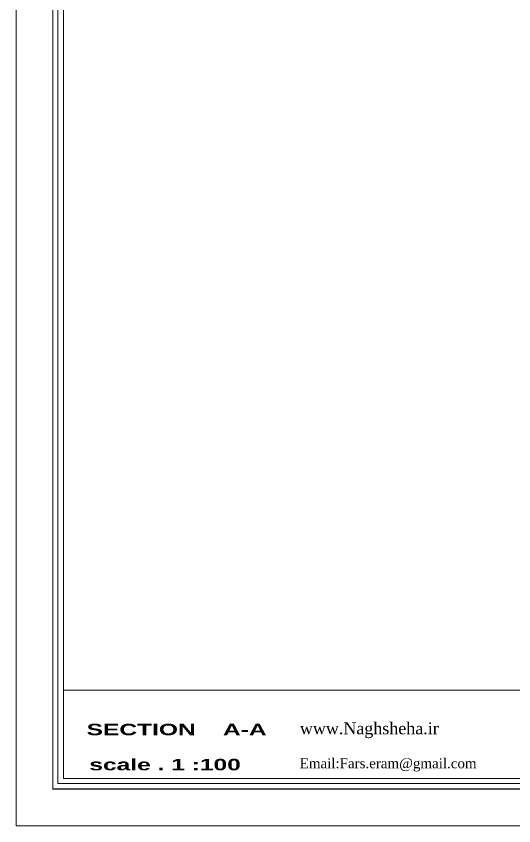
# Model space of a CAD drawing. Header units: metres. Extents: x 236 to 355, y 67 to 475.
# Drawn here: x 277.69 to 287.15, y 194.72 to 210.1 of the extents above; entities that cross this region are included whole.
import ezdxf

# ---------------------------------------------------------------- set-up
doc = ezdxf.new("R2010")
doc.units = ezdxf.units.M
doc.header["$LTSCALE"] = 0.007
doc.header["$MEASUREMENT"] = 0
for name, color, linetype in [('6', 6, 'Continuous'), ('DIM1', 40, 'Continuous'), ('H', 7, 'Continuous')]:
    doc.layers.add(name, color=color, linetype=linetype)
doc.layers.add('stair', color=20, linetype='Continuous', lineweight=15)
doc.styles.add('KA', font='impact.ttf', dxfattribs={"width": 2, "height": 0.25})
doc.styles.get("Standard").update_dxf_attribs({"font": 'dutch.ttf'})

msp = doc.modelspace()

# ---------------------------------------------------------------- linework, layer by layer
at = {"layer": '6', "lineweight": 5}
for p, q in [((278.391, 195.42), (278.391, 223.724)), ((278.487, 195.523), (278.487, 223.628)), ((278.591, 195.62), (278.591, 223.524)), ((278.591, 197.296), (318.795, 197.296)), ((278.591, 195.62), (318.795, 195.62)), ((278.487, 195.523), (318.891, 195.523)), ((278.391, 195.42), (318.995, 195.42))]:
    msp.add_line(p, q, dxfattribs=at)
at = {"layer": 'DIM1', "lineweight": 5}
for p, q in [((277.695, 224.42), (277.695, 194.72)), ((277.695, 194.72), (298.695, 194.72))]:
    msp.add_line(p, q, dxfattribs=at)
for points in [[(319.695, 224.42), (298.695, 224.42), (277.695, 224.42), (277.695, 194.72), (298.695, 194.72), (319.695, 194.72)], [(318.999, 223.724), (298.695, 223.724), (278.391, 223.724), (278.391, 195.416), (298.695, 195.416), (318.999, 195.416)]]:
    msp.add_lwpolyline(points, close=True, dxfattribs=at)

# ---------------------------------------------------------------- texts
at = {"layer": 'H', "lineweight": 5}
for s, height, p in [('www.Naghsheha.ir', 0.2261, (283.085, 196.458)), ('Email:Fars.eram@gmail.com', 0.18842, (283.081, 195.813))]:
    msp.add_text(s, height=height, dxfattribs=at).set_placement(p)
at = {"layer": 'H', "linetype": 'ByBlock', "lineweight": 5, "style": 'KA', "width": 2}
msp.add_text('scale . 1 :100', height=0.21726, dxfattribs=at).set_placement((279.085, 195.774))
at = {"layer": 'stair', "linetype": 'ByBlock', "lineweight": 5, "style": 'KA', "width": 2}
msp.add_text('SECTION    A-A', height=0.21726, dxfattribs=at).set_placement((279.033, 196.44))

doc.saveas('drawing.dxf')
